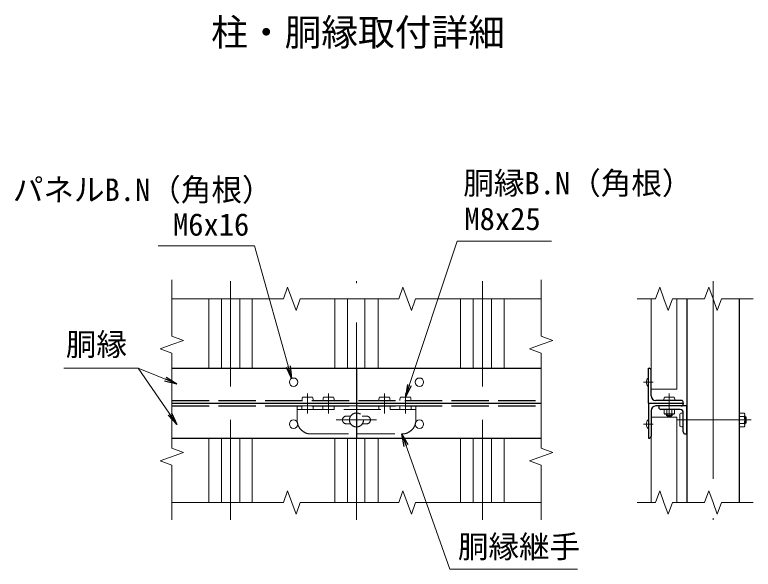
# Model space of a CAD drawing. Units: millimetres, scale not verified. Extents: x -6300 to 6300, y -4455 to 4455.
# Drawn here: x 957 to 3334, y 20 to 1803 of the extents above; entities that cross this region are included whole.
import ezdxf
from ezdxf.enums import TextEntityAlignment as Align

# ---------------------------------------------------------------- set-up
doc = ezdxf.new("R2010")
doc.units = ezdxf.units.MM
doc.header["$LTSCALE"] = 20
doc.linetypes.add('DASHED', pattern=[7.5, 6, -1.5])
doc.linetypes.add('USER1', pattern=[50.8, 31.75, -6.35, 6.35, -6.35])
for name, color, linetype, lineweight in [('0-1_D-STR1', 1, 'Continuous', 25), ('0-2_D-BMK', 2, 'USER1', 13), ('0-3_D-STR3', 3, 'Continuous', 13), ('0-4_D-STR2', 7, 'Continuous', 13), ('0-5_0', 7, 'Continuous', 25), ('0-6_D-STR-DIM', 7, 'Continuous', 13), ('0-8_D-STR-TXT', 7, 'Continuous', 13), ('0-9_D-TTL-TXT', 7, 'Continuous', 25)]:
    doc.layers.add(name, color=color, linetype=linetype, lineweight=lineweight)
doc.styles.add('ＭＳ ゴシック', font='')
doc.styles.get('ＭＳ ゴシック').set_extended_font_data('MS Gothic')

# ---------------------------------------------------------------- blocks, each defined once
blk = doc.blocks.new('L40x5')
at = {"layer": '0-5_0'}
for p, q in [((-306.2, 333.8), (-306.2, -216.2)), ((-216.2, -306.2), (333.8, -306.2))]:
    blk.add_line(p, q, dxfattribs=at)
blk.add_lwpolyline([(-366.2, 393.8), (-406.2, 393.8), (-406.2, -406.2), (393.8, -406.2), (393.8, -366.2)], dxfattribs=at)
for centre, radius, start, end in [((-366.2, 333.8), 60, 0, 90), ((-216.2, -216.2), 90, 180, 270), ((333.8, -366.2), 60, 0, 90)]:
    blk.add_arc(centre, radius, start, end, dxfattribs=at)
blk = doc.blocks.new('_Open')
at = {"layer": '0-5_0'}
blk.add_line((-20, 3.333), (0, 0), dxfattribs=at)
blk.add_lwpolyline([(-20, -3.333), (0, 0), (-20, 0)], dxfattribs=at)

msp = doc.modelspace()

# ---------------------------------------------------------------- linework, layer by layer
at = {"layer": '0-1_D-STR1'}
for p, q in [((3120.21, 889.11), (3120.21, 234.11)), ((3288.96, 889.11), (3288.96, 234.11)), ((1463.15, 666), (2651.15, 666)), ((2057.15, 666), (2057.15, 553.5)), ((2996.46, 553.5), (2996.46, 666)), ((2996.46, 666), (2998.71, 666)), ((3005.46, 577.13), (3005.46, 659.25)), ((1463.15, 553.5), (2651.15, 553.5)), ((1463.15, 553.5), (2651.15, 553.5)), ((2057.15, 553.5), (2057.15, 441)), ((2996.46, 553.5), (3108.96, 553.5)), ((2996.46, 553.5), (2996.46, 441)), ((2996.46, 553.5), (3108.96, 553.5)), ((3102.21, 562.5), (3020.08, 562.5)), ((3108.96, 553.5), (3108.96, 555.75)), ((3108.96, 553.5), (3108.96, 551.25)), ((3005.46, 529.88), (3005.46, 447.75)), ((3102.21, 544.5), (3020.08, 544.5)), ((1463.15, 441), (2651.15, 441)), ((2996.46, 441), (2998.71, 441))]:
    msp.add_line(p, q, dxfattribs=at)
at = {"layer": '0-1_D-STR1', "linetype": 'DASHED'}
for p, q in [((1463.15, 562.5), (2651.15, 562.5)), ((1463.15, 544.5), (2651.15, 544.5))]:
    msp.add_line(p, q, dxfattribs=at)
at = {"layer": '0-1_D-STR1'}
for centre, radius, start, end in [((2998.71, 659.25), 6.75, 0, 90), ((3020.08, 577.13), 14.62, 180, 270), ((3102.21, 555.75), 6.75, 0, 90), ((3102.21, 551.25), 6.75, 270, 0), ((3020.08, 529.88), 14.62, 90, 180), ((2998.71, 447.75), 6.75, 270, 0)]:
    msp.add_arc(centre, radius, start, end, dxfattribs=at)
at = {"layer": '0-2_D-BMK'}
for p, q in [((1652.15, 607.5), (1652.15, 945.38)), ((2057.15, 177.85), (2057.15, 945.38)), ((2462.15, 607.5), (2462.15, 945.38)), ((3204.58, 945.38), (3204.58, 177.85)), ((2980.9, 621), (3011.71, 621)), ((1899.65, 585), (1899.65, 520.5)), ((1967.15, 585), (1967.15, 520.5)), ((2147.15, 585), (2147.15, 520.5)), ((2214.65, 585), (2214.65, 520.5)), ((3063.96, 508.5), (3063.96, 584.63)), ((1652.15, 499.5), (1652.15, 177.85)), ((1992.03, 499.5), (2122.02, 499.5)), ((2462.15, 499.5), (2462.15, 177.85)), ((3087.81, 499.5), (3326.93, 499.5)), ((2980.9, 486), (3011.71, 486))]:
    msp.add_line(p, q, dxfattribs=at)
at = {"layer": '0-3_D-STR3'}
for p, q in [((2995.56, 634.5), (2996.46, 634.5)), ((2996.46, 607.5), (2996.46, 634.5)), ((2995.56, 607.5), (2996.46, 607.5)), ((1914.28, 573.3), (1885.03, 573.3)), ((1981.78, 573.3), (1952.53, 573.3)), ((2161.78, 573.3), (2132.53, 573.3)), ((2229.28, 573.3), (2200.03, 573.3)), ((3049.33, 573.3), (3078.58, 573.3)), ((1917.65, 553.5), (1881.65, 553.5)), ((1985.15, 553.5), (1949.15, 553.5)), ((2165.15, 553.5), (2129.15, 553.5)), ((2232.65, 553.5), (2196.65, 553.5)), ((3045.96, 562.5), (3081.96, 562.5)), ((3047.07, 533.25), (3080.84, 533.25)), ((3055.51, 533.25), (3055.51, 520.26)), ((3072.4, 533.25), (3072.4, 520.26)), ((2995.56, 499.5), (2996.46, 499.5)), ((2996.46, 499.5), (2996.46, 472.5)), ((3049.89, 518.63), (3078.02, 518.63)), ((3054.96, 518.63), (3054.96, 514.2)), ((3056.64, 518.63), (3056.64, 512.51)), ((3070.26, 511.5), (3057.66, 511.5)), ((3072.96, 514.2), (3070.26, 511.5)), ((3071.27, 518.63), (3071.27, 512.51)), ((3072.96, 518.63), (3072.96, 514.2)), ((3097.71, 518.63), (3097.71, 480.38)), ((3108.96, 522), (3108.96, 477)), ((3108.96, 521.59), (3108.96, 477.42)), ((3288.96, 477.42), (3288.96, 521.59)), ((3288.96, 510.54), (3304.92, 510.54)), ((3306.96, 480.94), (3306.96, 518.06)), ((3306.96, 510.75), (3308.08, 510.75)), ((3306.96, 508.5), (3311.46, 508.5)), ((3308.08, 510.75), (3308.08, 488.25)), ((3308.08, 510.75), (3311.46, 508.5)), ((3311.46, 508.5), (3311.46, 490.5)), ((3288.96, 488.46), (3304.92, 488.46)), ((3306.96, 490.5), (3311.46, 490.5)), ((3306.96, 488.25), (3308.08, 488.25)), ((3311.46, 490.5), (3308.08, 488.25)), ((2995.56, 472.5), (2996.46, 472.5))]:
    msp.add_line(p, q, dxfattribs=at)
at = {"layer": '0-3_D-STR3', "linetype": 'DASHED'}
for p, q in [((1865.9, 544.5), (2248.4, 544.5)), ((1865.9, 544.5), (1865.9, 499.5)), ((1865.9, 533.25), (2248.4, 533.25)), ((1881.65, 544.5), (1881.65, 533.25)), ((1917.65, 544.5), (1917.65, 533.25)), ((1949.15, 544.5), (1949.15, 533.25)), ((1985.15, 544.5), (1985.15, 533.25)), ((2129.15, 544.5), (2129.15, 533.25)), ((2165.15, 544.5), (2165.15, 533.25)), ((2196.65, 544.5), (2196.65, 533.25)), ((2232.65, 544.5), (2232.65, 533.25)), ((2248.4, 544.5), (2248.4, 499.5)), ((2024.4, 511.88), (2038.24, 511.88)), ((2024.4, 511.88), (2038.24, 511.88)), ((2075.82, 511.88), (2089.65, 511.88)), ((2075.82, 511.88), (2089.65, 511.88)), ((2024.4, 487.13), (2038.24, 487.13)), ((2024.4, 487.13), (2038.24, 487.13)), ((2075.82, 487.13), (2089.65, 487.13)), ((2075.82, 487.13), (2089.65, 487.13)), ((1910.9, 454.5), (2203.4, 454.5))]:
    msp.add_line(p, q, dxfattribs=at)
at = {"layer": '0-3_D-STR3'}
for points in [[(3047.07, 533.25), (3047.07, 520.26), (3049.89, 518.63)], [(3080.84, 533.25), (3080.84, 520.26), (3078.02, 518.63)], [(3072.96, 514.2), (3054.96, 514.2), (3057.66, 511.5)], [(3288.96, 521.59), (3304.92, 521.59), (3306.96, 518.06)], [(3288.96, 477.42), (3304.92, 477.42), (3306.96, 480.94)]]:
    msp.add_lwpolyline(points, dxfattribs=at)
for centre in [(1854.65, 621), (2259.65, 621), (1854.65, 486), (2259.65, 486)]:
    msp.add_circle(centre, 13.5, dxfattribs=at)
at = {"layer": '0-3_D-STR3', "linetype": 'DASHED'}
msp.add_circle((2057.03, 499.5), 22.5, dxfattribs=at)
msp.add_circle((2057.03, 499.5), 22.5, dxfattribs=at)
at = {"layer": '0-3_D-STR3'}
for centre, radius, start, end in [((3008.21, 621), 18.5, 133.14261, 226.85739), ((3008.21, 486), 18.5, 133.14261, 226.85739), ((3051.29, 526.43), 7.48, 235.61585, 304.38416), ((3063.96, 546.89), 27.94, 252.4121, 287.5879), ((3076.62, 526.43), 7.48, 235.61586, 304.38414), ((3270.09, 499.5), 36.54, 342.41211, 17.58789), ((3296.86, 516.06), 9.78, 325.61587, 34.38413), ((3296.86, 482.94), 9.78, 325.61587, 34.38413)]:
    msp.add_arc(centre, radius, start, end, dxfattribs=at)
at = {"layer": '0-3_D-STR3', "linetype": 'DASHED'}
for centre, radius, start, end in [((1910.9, 499.5), 45, 180, 270), ((2024.4, 499.5), 12.38, 90, 270), ((2089.65, 499.5), 12.38, 270, 90), ((2203.4, 499.5), 45, 270, 0)]:
    msp.add_arc(centre, radius, start, end, dxfattribs=at)
at = {"layer": '0-3_D-STR3'}
for centre, major_axis, ratio, start_param, end_param in [((1885.03, 562.5), (0, -10.8), 0.3125, 3.1415927, 4.712389), ((1914.28, 562.5), (0, -10.8), 0.3125, 1.5707963, 3.1415927), ((1952.53, 562.5), (0, -10.8), 0.3125, 3.1415927, 4.712389), ((1981.78, 562.5), (0, -10.8), 0.3125, 1.5707963, 3.1415927), ((2132.53, 562.5), (0, -10.8), 0.3125, 3.1415927, 4.712389), ((2161.78, 562.5), (0, -10.8), 0.3125, 1.5707963, 3.1415927), ((2200.03, 562.5), (0, -10.8), 0.3125, 3.1415927, 4.712389), ((2229.28, 562.5), (0, -10.8), 0.3125, 1.5707963, 3.1415927), ((3049.33, 562.5), (0, -10.8), 0.3125, 3.1415927, 4.712389), ((3078.58, 562.5), (0, -10.8), 0.3125, 1.5707963, 3.1415927), ((3108.96, 518.63), (-11.25, 0), 0.3, 4.712389, 6.2831853), ((3108.96, 480.38), (-11.25, 0), 0.3, 6.2831853, 7.8539816)]:
    msp.add_ellipse(centre, major_axis=major_axis, ratio=ratio, start_param=start_param, end_param=end_param, dxfattribs=at)
at = {"layer": '0-4_D-STR2'}
for p, q in [((1582.4, 666), (1582.4, 889.36)), ((1622.9, 666), (1622.9, 889.38)), ((1681.4, 666), (1681.4, 889.41)), ((1721.9, 666), (1721.9, 889.43)), ((1987.4, 666), (1987.4, 889.32)), ((2027.9, 666), (2027.9, 889.31)), ((2084.15, 666), (2084.15, 889.29)), ((2126.9, 666), (2126.9, 889.28)), ((2392.4, 666), (2392.4, 889.2)), ((2432.9, 666), (2432.9, 889.18)), ((2491.4, 666), (2491.4, 889.17)), ((2531.9, 666), (2531.9, 889.15)), ((3005.46, 889.11), (3005.46, 598.5)), ((3087.81, 889.11), (3087.81, 598.5)), ((3005.46, 598.5), (3087.81, 598.5)), ((3005.46, 508.5), (3005.46, 234.11)), ((3005.46, 508.5), (3087.81, 508.5)), ((3087.81, 508.5), (3087.81, 234.11)), ((1582.4, 441), (1582.4, 233.87)), ((1622.9, 441), (1622.9, 233.85)), ((1681.4, 441), (1681.4, 233.82)), ((1721.9, 441), (1721.9, 233.79)), ((1987.4, 441), (1987.4, 233.91)), ((2027.9, 441), (2027.9, 233.92)), ((2084.15, 441), (2084.15, 233.94)), ((2126.9, 441), (2126.9, 233.95)), ((2392.4, 441), (2392.4, 234.03)), ((2432.9, 441), (2432.9, 234.04)), ((2491.4, 441), (2491.4, 234.06)), ((2531.9, 441), (2531.9, 234.08))]:
    msp.add_line(p, q, dxfattribs=at)
at = {"layer": '0-6_D-STR-DIM'}
for p, q in [((1463.15, 949.93), (1463.15, 768.93)), ((2651.15, 949.93), (2651.15, 768.93)), ((1821.7, 889), (1835.3, 926.39)), ((1862.53, 851.63), (1835.3, 926.39)), ((2192.9, 889.11), (2206.5, 926.5)), ((2220.12, 889.11), (2206.5, 926.5)), ((3019.48, 889.11), (3033.08, 926.5)), ((3046.7, 889.11), (3033.08, 926.5)), ((3177.43, 889.11), (3191.03, 926.5)), ((3204.65, 889.11), (3191.03, 926.5)), ((1463.21, 889.3), (1821.7, 889.48)), ((1876.13, 889.02), (1862.53, 851.63)), ((2220.12, 889.11), (2233.74, 851.73)), ((2247.33, 889.12), (2233.74, 851.73)), ((2247.38, 889.24), (2651.21, 889.11)), ((2960.52, 889.11), (3019.48, 889.11)), ((3046.7, 889.11), (3060.31, 851.73)), ((3073.91, 889.12), (3060.31, 851.73)), ((3073.91, 889.11), (3177.43, 889.11)), ((3204.65, 889.11), (3218.26, 851.73)), ((3231.86, 889.12), (3218.26, 851.73)), ((3231.86, 889.11), (3334.02, 889.11)), ((1463.15, 768.93), (1500.54, 755.32)), ((2651.15, 768.93), (2688.54, 755.32)), ((1463.15, 741.72), (1425.77, 728.11)), ((1463.15, 741.72), (1500.54, 755.32)), ((2651.15, 741.72), (2613.77, 728.11)), ((2651.15, 741.72), (2688.54, 755.32)), ((1463.15, 714.5), (1425.77, 728.11)), ((1463.15, 714.5), (1463.15, 533.5)), ((2651.15, 714.5), (2613.77, 728.11)), ((2651.15, 714.5), (2651.15, 533.5)), ((1463.15, 589.77), (1463.15, 408.77)), ((2651.15, 589.77), (2651.15, 408.77)), ((1463.15, 408.77), (1500.54, 395.16)), ((2651.15, 408.77), (2688.54, 395.16)), ((1425.77, 367.95), (1500.54, 395.16)), ((2613.77, 367.95), (2688.54, 395.16)), ((1463.15, 354.34), (1425.76, 367.95)), ((2651.15, 354.34), (2613.76, 367.95)), ((1463.15, 354.34), (1463.06, 177.89)), ((2651.27, 354.3), (2651.18, 177.85)), ((1821.7, 233.74), (1835.29, 271.13)), ((1862.53, 196.37), (1835.29, 271.13)), ((2192.9, 233.85), (2206.5, 271.24)), ((2220.11, 233.86), (2206.5, 271.24)), ((3019.48, 234.1), (3033.07, 271.5)), ((3046.69, 234.11), (3033.07, 271.5)), ((3177.43, 234.1), (3191.02, 271.5)), ((3204.64, 234.11), (3191.02, 271.5)), ((1463.21, 233.93), (1821.7, 233.74)), ((1876.13, 233.76), (1862.53, 196.37)), ((1876.17, 233.88), (2057.17, 233.93)), ((2057.17, 233.93), (2192.94, 233.97)), ((2220.11, 233.86), (2233.73, 196.47)), ((2247.33, 233.86), (2233.73, 196.47)), ((2247.37, 233.98), (2651.21, 234.11)), ((2960.52, 234.11), (3019.48, 234.11)), ((3046.69, 234.11), (3060.31, 196.73)), ((3073.91, 234.12), (3060.31, 196.73)), ((3073.91, 234.11), (3177.43, 234.11)), ((3204.64, 234.11), (3218.26, 196.73)), ((3231.86, 234.12), (3218.26, 196.73)), ((3231.86, 234.11), (3334.02, 234.11))]:
    msp.add_line(p, q, dxfattribs=at)
msp.add_lwpolyline([(1876.17, 889.35), (2057.17, 889.3), (2192.95, 889.26)], dxfattribs=at)
at = {"layer": '0-8_D-STR-TXT'}
for points in [[(2684.64, 1074.4), (2380.78, 1074.4), (2215.28, 575.2)], [(1418.48, 1059.91), (1728.5, 1059.91), (1847.79, 634.85)], [(1115.73, 666), (1354.75, 666), (1477.18, 616.91)], [(1115.73, 666), (1354.75, 666), (1477.9, 487.02)], [(2768.09, 19.55), (2358.05, 19.55), (2204.07, 452.62)]]:
    msp.add_lwpolyline(points, dxfattribs=at)

# ---------------------------------------------------------------- block references
at = {"layer": '0-3_D-STR3', "xscale": 0.1125, "yscale": 0.1125, "rotation": 180}
msp.add_blockref('L40x5', (3074.51, 498.8), dxfattribs=at)
at = {"layer": '0-8_D-STR-TXT', "xscale": 2, "yscale": 2}
for p, rotation in [((1848.33, 632.93), 285.67632), ((1479.04, 616.16), 338.14884), ((2214.65, 573.3), 251.65886), ((1479.04, 485.37), 304.52992), ((2203.4, 454.5), 109.57338)]:
    msp.add_blockref('_Open', p, dxfattribs=dict(at, rotation=rotation))

# ---------------------------------------------------------------- texts
at = {"layer": '0-8_D-STR-TXT', "style": 'ＭＳ ゴシック'}
for s, p in [('胴縁B.N（角根）', (2400.87, 1203.62)), ('パネルB.N（角根）', (951.02, 1182.24)), ('M8x25', (2404.41, 1088.51)), ('M6x16', (1466.53, 1070.49)), ('胴縁', (1121.65, 684.9)), ('胴縁継手', (2383.42, 34.36))]:
    msp.add_text(s, height=72.14, dxfattribs=at).set_placement(p, align=Align.BOTTOM_LEFT)
at = {"layer": '0-9_D-TTL-TXT', "style": 'ＭＳ ゴシック'}
msp.add_text('柱・胴縁取付詳細', height=86.66, dxfattribs=at).set_placement((1589.35, 1677.07), align=Align.BOTTOM_LEFT)

doc.saveas('drawing.dxf')
